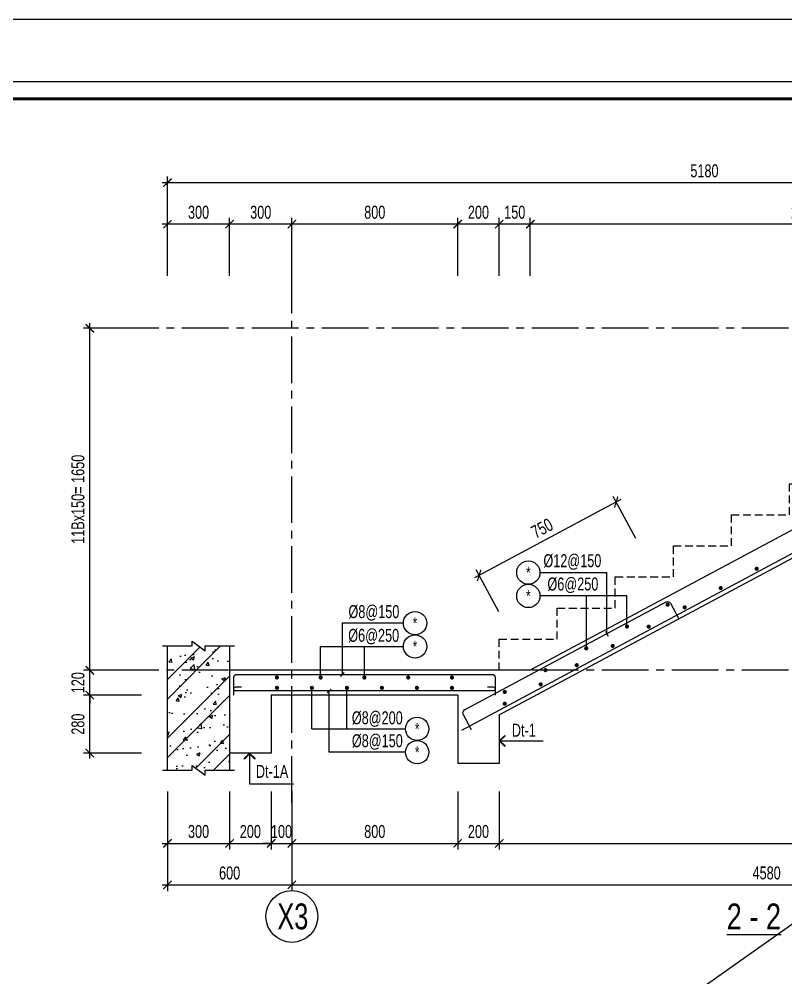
# Model space of a CAD drawing. Header units: millimetres. Extents: x -77370 to 109412, y -14880 to 214694.
# Drawn here: x 26437 to 33832, y 168025 to 177275 of the extents above; entities that cross this region are included whole.
import ezdxf
from ezdxf.enums import TextEntityAlignment as Align

# ---------------------------------------------------------------- set-up
doc = ezdxf.new("R2010")
doc.units = ezdxf.units.MM
doc.header["$LTSCALE"] = 300
doc.header["$MEASUREMENT"] = 0
doc.header["$PDMODE"] = 66
doc.linetypes.add('CENTER2', pattern=[1.125, 0.75, -0.125, 0.125, -0.125])
doc.linetypes.add('HIDDEN', pattern=[0.375, 0.25, -0.125])
doc.layers.get('0').update_dxf_attribs({"linetype": 'CONTINUOUS'})
doc.layers.get('DEFPOINTS').update_dxf_attribs({"linetype": 'CONTINUOUS'})
for name, color, linetype in [('CDC-KHUNGTEN', 7, 'CONTINUOUS'), ('CDC.01.AXIS', 160, 'CENTER2'), ('CDC.02.DIM', 1, 'CONTINUOUS'), ('CDC.03.BORDER', 3, 'CONTINUOUS'), ('CDC.04.HIDDEN', 8, 'HIDDEN'), ('CDC.05.STEEL', 4, 'CONTINUOUS'), ('CDC.06.TEXT', 2, 'CONTINUOUS'), ('CDC.10.HATCH', 251, 'CONTINUOUS'), ('CDC.11.NOTE', 8, 'CONTINUOUS'), ('CDC.14.STEELNUM', 2, 'CONTINUOUS'), ('KCS_SNODE', 6, 'CONTINUOUS')]:
    doc.layers.add(name, color=color, linetype=linetype)
doc.layers.add('KCS_Plotter', color=11, linetype='CONTINUOUS', plot=False)
doc.styles.add('KCS_SMTEXT', font='arial.ttf', dxfattribs={"width": 0.7})
doc.dimstyles.new('KCS_DIM25', dxfattribs={"dimscale": 2, "dimtxt": 62.5, "dimasz": 40, "dimexe": 30, "dimexo": 0, "dimgap": 25, "dimtad": 1, "dimdec": 0, "dimlfac": 0.5, "dimzin": 13, "dimdsep": 46, "dimtxsty": 'KCS_SMTEXT', "dimblk": 'ARCHTICK', "dimcen": 0, "dimdle": 25, "dimclrd": 1, "dimclre": 1, "dimclrt": 2, "dimadec": 0, "dimazin": 0, "dimtfac": 1, "dimtdec": 0, "dimtix": 1, "dimtmove": 2, "dimatfit": 3, "dimfxl": 1, "dimtolj": 1, "dimtzin": 13, "dimarcsym": 0})

# ---------------------------------------------------------------- blocks, each defined once
blk = doc.blocks.new('_ArchTick')
at = {"color": 0, "linetype": 'ByBlock', "const_width": 0.15}
blk.add_lwpolyline([(-0.5, -0.5), (0.5, 0.5)], dxfattribs=at)
blk = doc.blocks.new('*D591')
at = {"layer": 'CDC.02.DIM', "color": 1, "lineweight": -2, "transparency": 16777216}
for p, q in [((28466.9, 169822.3), (28466.9, 169262.3)), ((28866.9, 169822.3), (28866.9, 169262.3)), ((28416.9, 169322.3), (28916.9, 169322.3))]:
    blk.add_line(p, q, dxfattribs=at)
at = {"layer": 'DEFPOINTS', "color": 0, "transparency": 16777216}
for p in [(28466.9, 169822.3), (28866.9, 169822.3), (28866.9, 169322.3)]:
    blk.add_point(p, dxfattribs=at)
at = {"layer": 'CDC.02.DIM', "color": 1, "lineweight": -2, "transparency": 16777216, "xscale": 80, "yscale": 80, "zscale": 80, "rotation": 180}
blk.add_blockref('_ArchTick', (28466.9, 169322.3), dxfattribs=at)
at = {"layer": 'CDC.02.DIM', "color": 1, "lineweight": -2, "transparency": 16777216, "xscale": 80, "yscale": 80, "zscale": 80}
blk.add_blockref('_ArchTick', (28866.9, 169322.3), dxfattribs=at)
at = {"layer": 'CDC.02.DIM', "color": 2, "transparency": 16777216, "insert": (28666.9, 169436.2), "char_height": 125, "attachment_point": 5, "style": 'KCS_SMTEXT'}
blk.add_mtext('\\A1;200', dxfattribs=at)
blk = doc.blocks.new('*D592')
at = {"layer": 'CDC.02.DIM', "color": 1, "lineweight": -2, "transparency": 16777216}
for p, q in [((30666.9, 169822.3), (30666.9, 169262.3)), ((31066.9, 169822.3), (31066.9, 169262.3)), ((30616.9, 169322.3), (31116.9, 169322.3))]:
    blk.add_line(p, q, dxfattribs=at)
at = {"layer": 'DEFPOINTS', "color": 0, "transparency": 16777216}
for p in [(30666.9, 169822.3), (31066.9, 169822.3), (31066.9, 169322.3)]:
    blk.add_point(p, dxfattribs=at)
at = {"layer": 'CDC.02.DIM', "color": 1, "lineweight": -2, "transparency": 16777216, "xscale": 80, "yscale": 80, "zscale": 80, "rotation": 180}
blk.add_blockref('_ArchTick', (30666.9, 169322.3), dxfattribs=at)
at = {"layer": 'CDC.02.DIM', "color": 1, "lineweight": -2, "transparency": 16777216, "xscale": 80, "yscale": 80, "zscale": 80}
blk.add_blockref('_ArchTick', (31066.9, 169322.3), dxfattribs=at)
at = {"layer": 'CDC.02.DIM', "color": 2, "transparency": 16777216, "insert": (30866.9, 169436.2), "char_height": 125, "attachment_point": 5, "style": 'KCS_SMTEXT'}
blk.add_mtext('\\A1;200', dxfattribs=at)
blk = doc.blocks.new('*D593')
at = {"layer": 'CDC.02.DIM', "color": 1, "lineweight": -2, "transparency": 16777216}
for p, q in [((31066.9, 169822.3), (31066.9, 169262.3)), ((37587.6, 169822.3), (37587.6, 169262.3)), ((31016.9, 169322.3), (37637.6, 169322.3))]:
    blk.add_line(p, q, dxfattribs=at)
at = {"layer": 'DEFPOINTS', "color": 0, "transparency": 16777216}
for p in [(31066.9, 169822.3), (37587.6, 169822.3), (37587.6, 169322.3)]:
    blk.add_point(p, dxfattribs=at)
at = {"layer": 'CDC.02.DIM', "color": 1, "lineweight": -2, "transparency": 16777216, "xscale": 80, "yscale": 80, "zscale": 80, "rotation": 180}
blk.add_blockref('_ArchTick', (31066.9, 169322.3), dxfattribs=at)
at = {"layer": 'CDC.02.DIM', "color": 1, "lineweight": -2, "transparency": 16777216, "xscale": 80, "yscale": 80, "zscale": 80}
blk.add_blockref('_ArchTick', (37587.6, 169322.3), dxfattribs=at)
at = {"layer": 'CDC.02.DIM', "color": 2, "transparency": 16777216, "insert": (34327.3, 169436.2), "char_height": 125, "attachment_point": 5, "style": 'KCS_SMTEXT'}
blk.add_mtext('\\A1;3260', dxfattribs=at)
blk = doc.blocks.new('*D594')
at = {"layer": 'CDC.02.DIM', "color": 1, "lineweight": -2, "transparency": 16777216}
for p, q in [((29066.9, 169822.3), (29066.9, 168862.3)), ((38226.9, 169822.3), (38226.9, 168862.3)), ((29016.9, 168922.3), (38276.9, 168922.3))]:
    blk.add_line(p, q, dxfattribs=at)
at = {"layer": 'DEFPOINTS', "color": 0, "transparency": 16777216}
for p in [(29066.9, 169822.3), (38226.9, 169822.3), (38226.9, 168922.3)]:
    blk.add_point(p, dxfattribs=at)
at = {"layer": 'CDC.02.DIM', "color": 1, "lineweight": -2, "transparency": 16777216, "xscale": 80, "yscale": 80, "zscale": 80, "rotation": 180}
blk.add_blockref('_ArchTick', (29066.9, 168922.3), dxfattribs=at)
at = {"layer": 'CDC.02.DIM', "color": 1, "lineweight": -2, "transparency": 16777216, "xscale": 80, "yscale": 80, "zscale": 80}
blk.add_blockref('_ArchTick', (38226.9, 168922.3), dxfattribs=at)
at = {"layer": 'CDC.02.DIM', "color": 2, "transparency": 16777216, "insert": (33646.9, 169036.2), "char_height": 125, "attachment_point": 5, "style": 'KCS_SMTEXT'}
blk.add_mtext('\\A1;4580', dxfattribs=at)
blk = doc.blocks.new('*D596')
at = {"layer": 'CDC.02.DIM', "color": 1, "lineweight": -2, "transparency": 16777216}
for p, q in [((32239.5, 172639.6), (30829.2, 171884.1)), ((32384.3, 172263.4), (32167.1, 172668.9)), ((31062.1, 171555.1), (30844.9, 171960.6))]:
    blk.add_line(p, q, dxfattribs=at)
at = {"layer": 'DEFPOINTS', "color": 0, "transparency": 16777216}
for p in [(32384.3, 172263.4), (30873.2, 171907.7), (31062.1, 171555.1)]:
    blk.add_point(p, dxfattribs=at)
at = {"layer": 'CDC.02.DIM', "color": 1, "lineweight": -2, "transparency": 16777216, "xscale": 80, "yscale": 80, "zscale": 80}
for p, rotation in [((32195.5, 172616), 28.17859010323966), ((30873.2, 171907.7), 208.1785901032396)]:
    blk.add_blockref('_ArchTick', p, dxfattribs=dict(at, rotation=rotation))
at = {"layer": 'CDC.02.DIM', "color": 2, "transparency": 16777216, "insert": (31480.6, 172362.2), "char_height": 125, "attachment_point": 5, "rotation": 28.17859, "style": 'KCS_SMTEXT'}
blk.add_mtext('\\A1;750', dxfattribs=at)
blk = doc.blocks.new('*D597')
at = {"layer": 'CDC.02.DIM', "color": 1, "lineweight": -2, "transparency": 16777216}
for p, q in [((27866.9, 169822.3), (27866.9, 169262.3)), ((28466.9, 169822.3), (28466.9, 169262.3)), ((27816.9, 169322.3), (28516.9, 169322.3))]:
    blk.add_line(p, q, dxfattribs=at)
at = {"layer": 'DEFPOINTS', "color": 0, "transparency": 16777216}
for p in [(27866.9, 169822.3), (28466.9, 169822.3), (28466.9, 169322.3)]:
    blk.add_point(p, dxfattribs=at)
at = {"layer": 'CDC.02.DIM', "color": 1, "lineweight": -2, "transparency": 16777216, "xscale": 80, "yscale": 80, "zscale": 80, "rotation": 180}
blk.add_blockref('_ArchTick', (27866.9, 169322.3), dxfattribs=at)
at = {"layer": 'CDC.02.DIM', "color": 1, "lineweight": -2, "transparency": 16777216, "xscale": 80, "yscale": 80, "zscale": 80}
blk.add_blockref('_ArchTick', (28466.9, 169322.3), dxfattribs=at)
at = {"layer": 'CDC.02.DIM', "color": 2, "transparency": 16777216, "insert": (28166.9, 169436.2), "char_height": 125, "attachment_point": 5, "style": 'KCS_SMTEXT'}
blk.add_mtext('\\A1;300', dxfattribs=at)
blk = doc.blocks.new('*D598')
at = {"layer": 'CDC.02.DIM', "color": 1, "lineweight": -2, "transparency": 16777216}
for p, q in [((27617.8, 174292.7), (27057.8, 174292.7)), ((27117.8, 170942.7), (27117.8, 174342.7)), ((27617.8, 170992.7), (27057.8, 170992.7))]:
    blk.add_line(p, q, dxfattribs=at)
at = {"layer": 'DEFPOINTS', "color": 0, "transparency": 16777216}
for p in [(27117.8, 174292.7), (27617.8, 174292.7), (27617.8, 170992.7)]:
    blk.add_point(p, dxfattribs=at)
at = {"layer": 'CDC.02.DIM', "color": 1, "lineweight": -2, "transparency": 16777216, "xscale": 80, "yscale": 80, "zscale": 80}
for p, rotation in [((27117.8, 174292.7), 90), ((27117.8, 170992.7), 270)]:
    blk.add_blockref('_ArchTick', p, dxfattribs=dict(at, rotation=rotation))
at = {"layer": 'CDC.02.DIM', "color": 2, "transparency": 16777216, "insert": (27004, 172642.7), "char_height": 125, "attachment_point": 5, "rotation": 90, "style": 'KCS_SMTEXT'}
blk.add_mtext('\\A1;11Bx150= 1650', dxfattribs=at)
blk = doc.blocks.new('*D603')
at = {"layer": 'CDC.02.DIM', "color": 1, "lineweight": -2, "transparency": 16777216}
for p, q in [((31066.9, 174797.7), (31066.9, 175357.7)), ((31367.4, 174797.7), (31367.4, 175357.7)), ((31417.4, 175297.7), (31016.9, 175297.7))]:
    blk.add_line(p, q, dxfattribs=at)
at = {"layer": 'DEFPOINTS', "color": 0, "transparency": 16777216}
for p in [(31066.9, 175297.7), (31066.9, 174797.7), (31367.4, 174797.7)]:
    blk.add_point(p, dxfattribs=at)
at = {"layer": 'CDC.02.DIM', "color": 1, "lineweight": -2, "transparency": 16777216, "xscale": 80, "yscale": 80, "zscale": 80, "rotation": 180}
blk.add_blockref('_ArchTick', (31066.9, 175297.7), dxfattribs=at)
at = {"layer": 'CDC.02.DIM', "color": 1, "lineweight": -2, "transparency": 16777216, "xscale": 80, "yscale": 80, "zscale": 80}
blk.add_blockref('_ArchTick', (31367.4, 175297.7), dxfattribs=at)
at = {"layer": 'CDC.02.DIM', "color": 2, "transparency": 16777216, "insert": (31217.2, 175411.6), "char_height": 125, "attachment_point": 5, "style": 'KCS_SMTEXT'}
blk.add_mtext('\\A1;150', dxfattribs=at)
blk = doc.blocks.new('*D604')
at = {"layer": 'CDC.02.DIM', "color": 1, "lineweight": -2, "transparency": 16777216}
for p, q in [((30666.9, 174797.7), (30666.9, 175357.7)), ((31066.9, 174797.7), (31066.9, 175357.7)), ((31116.9, 175297.7), (30616.9, 175297.7))]:
    blk.add_line(p, q, dxfattribs=at)
at = {"layer": 'DEFPOINTS', "color": 0, "transparency": 16777216}
for p in [(30666.9, 175297.7), (30666.9, 174797.7), (31066.9, 174797.7)]:
    blk.add_point(p, dxfattribs=at)
at = {"layer": 'CDC.02.DIM', "color": 1, "lineweight": -2, "transparency": 16777216, "xscale": 80, "yscale": 80, "zscale": 80, "rotation": 180}
blk.add_blockref('_ArchTick', (30666.9, 175297.7), dxfattribs=at)
at = {"layer": 'CDC.02.DIM', "color": 1, "lineweight": -2, "transparency": 16777216, "xscale": 80, "yscale": 80, "zscale": 80}
blk.add_blockref('_ArchTick', (31066.9, 175297.7), dxfattribs=at)
at = {"layer": 'CDC.02.DIM', "color": 2, "transparency": 16777216, "insert": (30866.9, 175411.6), "char_height": 125, "attachment_point": 5, "style": 'KCS_SMTEXT'}
blk.add_mtext('\\A1;200', dxfattribs=at)
blk = doc.blocks.new('*D605')
at = {"layer": 'CDC.02.DIM', "color": 1, "lineweight": -2, "transparency": 16777216}
for p, q in [((28466.9, 174797.7), (28466.9, 175357.7)), ((29066.9, 174797.7), (29066.9, 175357.7)), ((29116.9, 175297.7), (28416.9, 175297.7))]:
    blk.add_line(p, q, dxfattribs=at)
at = {"layer": 'DEFPOINTS', "color": 0, "transparency": 16777216}
for p in [(28466.9, 175297.7), (28466.9, 174797.7), (29066.9, 174797.7)]:
    blk.add_point(p, dxfattribs=at)
at = {"layer": 'CDC.02.DIM', "color": 1, "lineweight": -2, "transparency": 16777216, "xscale": 80, "yscale": 80, "zscale": 80, "rotation": 180}
blk.add_blockref('_ArchTick', (28466.9, 175297.7), dxfattribs=at)
at = {"layer": 'CDC.02.DIM', "color": 1, "lineweight": -2, "transparency": 16777216, "xscale": 80, "yscale": 80, "zscale": 80}
blk.add_blockref('_ArchTick', (29066.9, 175297.7), dxfattribs=at)
at = {"layer": 'CDC.02.DIM', "color": 2, "transparency": 16777216, "insert": (28766.9, 175411.6), "char_height": 125, "attachment_point": 5, "style": 'KCS_SMTEXT'}
blk.add_mtext('\\A1;300', dxfattribs=at)
blk = doc.blocks.new('*D606')
at = {"layer": 'CDC.02.DIM', "color": 1, "lineweight": -2, "transparency": 16777216}
for p, q in [((38276.9, 175697.7), (27816.9, 175697.7)), ((27866.9, 174797.7), (27866.9, 175757.7)), ((38226.9, 174797.7), (38226.9, 175757.7))]:
    blk.add_line(p, q, dxfattribs=at)
at = {"layer": 'DEFPOINTS', "color": 0, "transparency": 16777216}
for p in [(27866.9, 175697.7), (27866.9, 174797.7), (38226.9, 174797.7)]:
    blk.add_point(p, dxfattribs=at)
at = {"layer": 'CDC.02.DIM', "color": 1, "lineweight": -2, "transparency": 16777216, "xscale": 80, "yscale": 80, "zscale": 80, "rotation": 180}
blk.add_blockref('_ArchTick', (27866.9, 175697.7), dxfattribs=at)
at = {"layer": 'CDC.02.DIM', "color": 1, "lineweight": -2, "transparency": 16777216, "xscale": 80, "yscale": 80, "zscale": 80}
blk.add_blockref('_ArchTick', (38226.9, 175697.7), dxfattribs=at)
at = {"layer": 'CDC.02.DIM', "color": 2, "transparency": 16777216, "insert": (33046.9, 175811.6), "char_height": 125, "attachment_point": 5, "style": 'KCS_SMTEXT'}
blk.add_mtext('\\A1;5180', dxfattribs=at)
blk = doc.blocks.new('*D607')
at = {"layer": 'CDC.02.DIM', "color": 1, "lineweight": -2, "transparency": 16777216}
for p, q in [((27866.9, 174797.7), (27866.9, 175357.7)), ((28466.9, 174797.7), (28466.9, 175357.7)), ((28516.9, 175297.7), (27816.9, 175297.7))]:
    blk.add_line(p, q, dxfattribs=at)
at = {"layer": 'DEFPOINTS', "color": 0, "transparency": 16777216}
for p in [(27866.9, 175297.7), (27866.9, 174797.7), (28466.9, 174797.7)]:
    blk.add_point(p, dxfattribs=at)
at = {"layer": 'CDC.02.DIM', "color": 1, "lineweight": -2, "transparency": 16777216, "xscale": 80, "yscale": 80, "zscale": 80, "rotation": 180}
blk.add_blockref('_ArchTick', (27866.9, 175297.7), dxfattribs=at)
at = {"layer": 'CDC.02.DIM', "color": 1, "lineweight": -2, "transparency": 16777216, "xscale": 80, "yscale": 80, "zscale": 80}
blk.add_blockref('_ArchTick', (28466.9, 175297.7), dxfattribs=at)
at = {"layer": 'CDC.02.DIM', "color": 2, "transparency": 16777216, "insert": (28166.9, 175411.6), "char_height": 125, "attachment_point": 5, "style": 'KCS_SMTEXT'}
blk.add_mtext('\\A1;300', dxfattribs=at)
blk = doc.blocks.new('*D609')
at = {"layer": 'CDC.02.DIM', "color": 1, "lineweight": -2, "transparency": 16777216}
for p, q in [((29066.9, 174797.7), (29066.9, 175357.7)), ((30666.9, 174797.7), (30666.9, 175357.7)), ((30716.9, 175297.7), (29016.9, 175297.7))]:
    blk.add_line(p, q, dxfattribs=at)
at = {"layer": 'DEFPOINTS', "color": 0, "transparency": 16777216}
for p in [(29066.9, 175297.7), (29066.9, 174797.7), (30666.9, 174797.7)]:
    blk.add_point(p, dxfattribs=at)
at = {"layer": 'CDC.02.DIM', "color": 1, "lineweight": -2, "transparency": 16777216, "xscale": 80, "yscale": 80, "zscale": 80, "rotation": 180}
blk.add_blockref('_ArchTick', (29066.9, 175297.7), dxfattribs=at)
at = {"layer": 'CDC.02.DIM', "color": 1, "lineweight": -2, "transparency": 16777216, "xscale": 80, "yscale": 80, "zscale": 80}
blk.add_blockref('_ArchTick', (30666.9, 175297.7), dxfattribs=at)
at = {"layer": 'CDC.02.DIM', "color": 2, "transparency": 16777216, "insert": (29866.9, 175411.6), "char_height": 125, "attachment_point": 5, "style": 'KCS_SMTEXT'}
blk.add_mtext('\\A1;800', dxfattribs=at)
blk = doc.blocks.new('*D518')
at = {"layer": 'CDC.02.DIM', "color": 1, "lineweight": -2, "transparency": 16777216}
for p, q in [((29066.9, 169822.3), (29066.9, 169262.3)), ((30666.9, 169822.3), (30666.9, 169262.3)), ((29016.9, 169322.3), (30716.9, 169322.3))]:
    blk.add_line(p, q, dxfattribs=at)
at = {"layer": 'DEFPOINTS', "color": 0, "transparency": 16777216}
for p in [(29066.9, 169822.3), (30666.9, 169822.3), (30666.9, 169322.3)]:
    blk.add_point(p, dxfattribs=at)
at = {"layer": 'CDC.02.DIM', "color": 1, "lineweight": -2, "transparency": 16777216, "xscale": 80, "yscale": 80, "zscale": 80, "rotation": 180}
blk.add_blockref('_ArchTick', (29066.9, 169322.3), dxfattribs=at)
at = {"layer": 'CDC.02.DIM', "color": 1, "lineweight": -2, "transparency": 16777216, "xscale": 80, "yscale": 80, "zscale": 80}
blk.add_blockref('_ArchTick', (30666.9, 169322.3), dxfattribs=at)
at = {"layer": 'CDC.02.DIM', "color": 2, "transparency": 16777216, "insert": (29866.9, 169436.2), "char_height": 125, "attachment_point": 5, "style": 'KCS_SMTEXT'}
blk.add_mtext('\\A1;800', dxfattribs=at)
blk = doc.blocks.new('*D519')
at = {"layer": 'CDC.02.DIM', "color": 1, "lineweight": -2, "transparency": 16777216}
for p, q in [((27866.9, 169822.3), (27866.9, 168862.3)), ((29066.9, 169822.3), (29066.9, 168862.3)), ((27816.9, 168922.3), (29116.9, 168922.3))]:
    blk.add_line(p, q, dxfattribs=at)
at = {"layer": 'DEFPOINTS', "color": 0, "transparency": 16777216}
for p in [(27866.9, 169822.3), (29066.9, 169822.3), (29066.9, 168922.3)]:
    blk.add_point(p, dxfattribs=at)
at = {"layer": 'CDC.02.DIM', "color": 1, "lineweight": -2, "transparency": 16777216, "xscale": 80, "yscale": 80, "zscale": 80, "rotation": 180}
blk.add_blockref('_ArchTick', (27866.9, 168922.3), dxfattribs=at)
at = {"layer": 'CDC.02.DIM', "color": 1, "lineweight": -2, "transparency": 16777216, "xscale": 80, "yscale": 80, "zscale": 80}
blk.add_blockref('_ArchTick', (29066.9, 168922.3), dxfattribs=at)
at = {"layer": 'CDC.02.DIM', "color": 2, "transparency": 16777216, "insert": (28466.9, 169036.2), "char_height": 125, "attachment_point": 5, "style": 'KCS_SMTEXT'}
blk.add_mtext('\\A1;600', dxfattribs=at)
blk = doc.blocks.new('*D523')
at = {"layer": 'CDC.02.DIM', "color": 1, "lineweight": -2, "transparency": 16777216}
for p, q in [((31367.4, 174797.7), (31367.4, 175357.7)), ((36666.9, 174797.7), (36666.9, 175357.7)), ((36716.9, 175297.7), (31317.4, 175297.7))]:
    blk.add_line(p, q, dxfattribs=at)
at = {"layer": 'DEFPOINTS', "color": 0, "transparency": 16777216}
for p in [(31367.4, 175297.7), (31367.4, 174797.7), (36666.9, 174797.7)]:
    blk.add_point(p, dxfattribs=at)
at = {"layer": 'CDC.02.DIM', "color": 1, "lineweight": -2, "transparency": 16777216, "xscale": 80, "yscale": 80, "zscale": 80, "rotation": 180}
blk.add_blockref('_ArchTick', (31367.4, 175297.7), dxfattribs=at)
at = {"layer": 'CDC.02.DIM', "color": 1, "lineweight": -2, "transparency": 16777216, "xscale": 80, "yscale": 80, "zscale": 80}
blk.add_blockref('_ArchTick', (36666.9, 175297.7), dxfattribs=at)
at = {"layer": 'CDC.02.DIM', "color": 2, "transparency": 16777216, "insert": (34017.2, 175411.6), "char_height": 125, "attachment_point": 5, "style": 'KCS_SMTEXT'}
blk.add_mtext('\\A1;2650', dxfattribs=at)
blk = doc.blocks.new('*D524')
at = {"layer": 'CDC.02.DIM', "color": 1, "lineweight": -2, "transparency": 16777216}
for p, q in [((27117.8, 170992.7), (27117.8, 171072.7)), ((27617.8, 170992.7), (27057.8, 170992.7)), ((27117.8, 170752.7), (27117.8, 170992.7)), ((27617.8, 170752.7), (27057.8, 170752.7)), ((27117.8, 170752.7), (27117.8, 170672.7))]:
    blk.add_line(p, q, dxfattribs=at)
at = {"layer": 'DEFPOINTS', "color": 0, "transparency": 16777216}
for p in [(27117.8, 170992.7), (27617.8, 170992.7), (27617.8, 170752.7)]:
    blk.add_point(p, dxfattribs=at)
at = {"layer": 'CDC.02.DIM', "color": 1, "lineweight": -2, "transparency": 16777216, "xscale": 80, "yscale": 80, "zscale": 80}
for p, rotation in [((27117.8, 170992.7), 270), ((27117.8, 170752.7), 90)]:
    blk.add_blockref('_ArchTick', p, dxfattribs=dict(at, rotation=rotation))
at = {"layer": 'CDC.02.DIM', "color": 2, "transparency": 16777216, "insert": (27004, 170872.7), "char_height": 125, "attachment_point": 5, "rotation": 90, "style": 'KCS_SMTEXT'}
blk.add_mtext('\\A1;120', dxfattribs=at)
blk = doc.blocks.new('*D525')
at = {"layer": 'CDC.02.DIM', "color": 1, "lineweight": -2, "transparency": 16777216}
for p, q in [((27117.8, 170142.7), (27117.8, 170802.7)), ((27617.8, 170752.7), (27057.8, 170752.7)), ((27617.8, 170192.7), (27057.8, 170192.7))]:
    blk.add_line(p, q, dxfattribs=at)
at = {"layer": 'DEFPOINTS', "color": 0, "transparency": 16777216}
for p in [(27117.8, 170752.7), (27617.8, 170752.7), (27617.8, 170192.7)]:
    blk.add_point(p, dxfattribs=at)
at = {"layer": 'CDC.02.DIM', "color": 1, "lineweight": -2, "transparency": 16777216, "xscale": 80, "yscale": 80, "zscale": 80}
for p, rotation in [((27117.8, 170752.7), 90), ((27117.8, 170192.7), 270)]:
    blk.add_blockref('_ArchTick', p, dxfattribs=dict(at, rotation=rotation))
at = {"layer": 'CDC.02.DIM', "color": 2, "transparency": 16777216, "insert": (27004, 170472.7), "char_height": 125, "attachment_point": 5, "rotation": 90, "style": 'KCS_SMTEXT'}
blk.add_mtext('\\A1;280', dxfattribs=at)
blk = doc.blocks.new('*D509')
at = {"layer": 'CDC.02.DIM', "color": 1, "lineweight": -2, "transparency": 16777216}
for p, q in [((28866.9, 169822.3), (28866.9, 169262.3)), ((29066.9, 169822.3), (29066.9, 169262.3)), ((28866.9, 169322.3), (28786.9, 169322.3)), ((28866.9, 169322.3), (29066.9, 169322.3)), ((29066.9, 169322.3), (29146.9, 169322.3))]:
    blk.add_line(p, q, dxfattribs=at)
at = {"layer": 'DEFPOINTS', "color": 0, "transparency": 16777216}
for p in [(28866.9, 169822.3), (29066.9, 169822.3), (29066.9, 169322.3)]:
    blk.add_point(p, dxfattribs=at)
at = {"layer": 'CDC.02.DIM', "color": 1, "lineweight": -2, "transparency": 16777216, "xscale": 80, "yscale": 80, "zscale": 80}
blk.add_blockref('_ArchTick', (28866.9, 169322.3), dxfattribs=at)
at = {"layer": 'CDC.02.DIM', "color": 1, "lineweight": -2, "transparency": 16777216, "xscale": 80, "yscale": 80, "zscale": 80, "rotation": 180}
blk.add_blockref('_ArchTick', (29066.9, 169322.3), dxfattribs=at)
at = {"layer": 'CDC.02.DIM', "color": 2, "transparency": 16777216, "insert": (28966.9, 169436.2), "char_height": 125, "attachment_point": 5, "style": 'KCS_SMTEXT'}
blk.add_mtext('\\A1;100', dxfattribs=at)
blk = doc.blocks.new('Khung tên chuẩn')
at = {"layer": 'CDC-KHUNGTEN', "color": 8}
blk.add_lwpolyline([(75096, 1100), (83000, 1100), (83000, 58300), (3000, 58300), (3000, 1100), (75096, 1100)], dxfattribs=at)
at = {"layer": 'CDC-KHUNGTEN', "color": 255, "lineweight": 60}
blk.add_lwpolyline([(74900, 1400), (74900, 58000), (3300, 58000), (3300, 1400), (74900, 1400)], close=True, dxfattribs=at)
at = {"layer": 'DEFPOINTS', "color": 1, "ltscale": 0.2}
blk.add_lwpolyline([(0, 0), (0, 59400), (84100, 59400), (84100, 0), (0, 0)], close=True, dxfattribs=at)

msp = doc.modelspace()

# ---------------------------------------------------------------- hatches: boundary and pattern name
at = {"layer": 'CDC.10.HATCH'}
h = msp.add_hatch(dxfattribs=at)
h.set_pattern_fill('BETONG', color=256, scale=50)
h.set_pattern_definition([(45, (-2412419.23, 1011026.46), (-282.84271, 282.84271), []), (45, (-2412231.73, 1011026.46), (-282.84271, 282.84271), []), (50, (-2412419.23, 1011026.46), (358.63009, -31.376067), [37.5, -412.5]), (355, (-2412419.23, 1011026.46), (-69.375667, 376.096067), [30, -330]), (100.4514, (-2412389.34, 1011023.85), (289.25469, 344.71977), [31.870095, -350.571056]), (46.1842, (-2412419.23, 1011126.46), (533.620524, -82.75951), [56.25, -618.75]), (96.6356, (-2412374.76, 1011119.56), (467.33135, 487.05894), [47.80514, -525.8565]), (351.1842, (-2412419.23, 1011126.46), (467.33097, 487.0593), [45, -495]), (21, (-2412369.23, 1011101.46), (298.453526, -201.309445), [37.5, -412.5]), (326, (-2412369.23, 1011101.46), (121.657666, 362.57502), [30, -330]), (71.4514, (-2412344.36, 1011084.7), (420.111314, 161.26525), [31.870095, -350.571056]), (37.5, (-2412419.23, 1011026.46), (6.0799277, 166.446927), [0, -326, 0, -335, 0, -331.25]), (7.5, (-2412419.23, 1011026.46), (131.534769, 197.205856), [0, -191, 0, -318.5, 0, -126.25]), (327.5, (-2412530.73, 1011026.46), (266.911218, -11.277436), [0, -125, 0, -390, 0, -517.5]), (317.5, (-2412580.73, 1011026.46), (291.593085, 50.052491), [0, -162.5, 0, -259, 0, -367.5])])
h.paths.add_polyline_path([(28104.4, 171227.4), (27866.9, 171227.4), (27866.9, 170028.4), (28104.4, 170028.4), (28104.4, 170075.2), (28229.4, 169981.5), (28229.4, 170028.4), (28466.9, 170028.4), (28466.9, 171227.4), (28229.4, 171227.4), (28229.4, 171180.5), (28104.4, 171274.3)])

# ---------------------------------------------------------------- linework, layer by layer
at = {"layer": 'CDC.01.AXIS', "ltscale": 2}
for p, q in [((29066.9, 169714), (29066.9, 174957.8)), ((38582.3, 174292.7), (27241.2, 174292.7)), ((38582.3, 170992.7), (27241.2, 170992.7))]:
    msp.add_line(p, q, dxfattribs=at)
at = {"layer": 'CDC.02.DIM'}
msp.add_circle((29066.9, 168617.3), 250, dxfattribs=at)
at = {"layer": 'CDC.03.BORDER'}
for p, q in [((31066.9, 170561.6), (37583.6, 174052.7)), ((31363.4, 170992.7), (36666.9, 173833.9)), ((27866.9, 170028.4), (27866.9, 171227.4)), ((28466.9, 171227.4), (28466.9, 170992.7)), ((31363.4, 170992.7), (28466.9, 170992.7)), ((28466.9, 170752.7), (28466.9, 170028.4)), ((30666.9, 170752.7), (28866.9, 170752.7)), ((28866.9, 170752.7), (28866.9, 170192.7)), ((30666.9, 170752.7), (30666.9, 170092.7)), ((31066.9, 170561.6), (31066.9, 170092.7)), ((28866.9, 170192.7), (28466.9, 170192.7)), ((31066.9, 170092.7), (30666.9, 170092.7))]:
    msp.add_line(p, q, dxfattribs=at)
at = {"layer": 'CDC.04.HIDDEN', "linetype": 'ByBlock'}
msp.add_line((28466.9, 170992.7), (28466.9, 170752.7), dxfattribs=at)
at = {"layer": 'CDC.04.HIDDEN'}
msp.add_lwpolyline([(31066.9, 170992.7), (31066.9, 171292.7), (31626.9, 171292.7), (31626.9, 171592.7), (32186.9, 171592.7), (32186.9, 171892.7), (32746.9, 171892.7), (32746.9, 172192.7), (33306.9, 172192.7), (33306.9, 172492.7), (33866.9, 172492.7), (33866.9, 172792.7), (34426.9, 172792.7), (34426.9, 173092.7), (34986.9, 173092.7), (34986.9, 173392.7), (35546.9, 173392.7), (35546.9, 173692.7), (36106.9, 173692.7), (36106.9, 173992.7), (36666.9, 173992.7), (36666.9, 174292.7)], dxfattribs=at)
at = {"layer": 'CDC.05.STEEL'}
msp.add_lwpolyline([(30706.9, 170414.1), (37872.3, 174252.7), (38111.2, 174252.7), (38053.4, 174229.2)], dxfattribs=at)
for points in [[(30801.4, 170419.3), (30721.1, 170569.2, -0.414214), (30733.4, 170609.8), (32678.1, 171651.6, -0.414214), (32718.7, 171639.3), (32798.9, 171489.5)], [(28506.9, 170752.7), (28506.9, 170922.7, -0.414214), (28536.9, 170952.7), (30996.9, 170952.7, -0.414214), (31026.9, 170922.7), (31026.9, 170752.7)], [(30953.5, 170832.7), (31006.9, 170832.7, -1), (31006.9, 170792.7), (28526.9, 170792.7, -1), (28526.9, 170832.7), (28580.4, 170832.7)]]:
    msp.add_lwpolyline(points, format="xyb", dxfattribs=at)
at = {"layer": 'CDC.11.NOTE'}
for p, q in [((31460.6, 171934.8), (32105.8, 171934.8)), ((32105.8, 171345), (32105.8, 171934.8)), ((32299.4, 171709.8), (31460.6, 171709.8)), ((31906.6, 171709.8), (31906.6, 171204.3)), ((32299.4, 171414.7), (32299.4, 171709.8)), ((30142.8, 171447.5), (29553.7, 171447.5)), ((29553.7, 171447.5), (29553.7, 170952.7)), ((29344.8, 171222.5), (30142.8, 171222.5)), ((29344.8, 170922.7), (29344.8, 171222.5)), ((29766.9, 170922.7), (29766.9, 171222.5)), ((29260.4, 170426.8), (29260.4, 170822.7)), ((29427.2, 170201.8), (29427.2, 170792.7)), ((29598.1, 170426.8), (29598.1, 170822.7)), ((29260.4, 170426.8), (30163.1, 170426.8)), ((30163.1, 170201.8), (29427.2, 170201.8))]:
    msp.add_line(p, q, dxfattribs=at)
at = {"layer": 'CDC.11.NOTE', "color": 3}
for p, q in [((32093.9, 171368.4), (32117.7, 171321.6)), ((29572.2, 170971.3), (29535.1, 170934.1)), ((29445.7, 170811.3), (29408.6, 170774.1))]:
    msp.add_line(p, q, dxfattribs=at)
at = {"layer": 'CDC.11.NOTE', "color": 1}
for points in [[(27820, 171227.4), (28104.4, 171227.4), (28104.4, 171274.3), (28229.4, 171180.5), (28229.4, 171227.4), (28513.8, 171227.4)], [(27820, 170028.4), (28104.4, 170028.4), (28104.4, 170075.2), (28229.4, 169981.5), (28229.4, 170028.4), (28513.8, 170028.4)]]:
    msp.add_lwpolyline(points, dxfattribs=at)
at = {"layer": 'CDC.11.NOTE'}
for points in [[(31066.9, 170311.5), (31120, 170364.5), (31123.5, 170361), (31071.9, 170311.5), (31123.5, 170262), (31120, 170258.5), (31066.9, 170311.5), (31491.6, 170311.5)], [(28659.4, 170192.7), (28712.5, 170139.7), (28708.9, 170136.1), (28659.4, 170187.7), (28609.9, 170136.1), (28606.4, 170139.7), (28659.4, 170192.7), (28659.4, 169897.4), (29082.6, 169897.4)]]:
    msp.add_lwpolyline(points, dxfattribs=at)
at = {"layer": 'CDC.14.STEELNUM', "color": 8}
for centre in [(31348.1, 171934.8), (31348.1, 171709.8), (30255.3, 171447.5), (30255.3, 171222.5), (30275.6, 170426.8), (30275.6, 170201.8)]:
    msp.add_circle(centre, 112.5, dxfattribs=at)
at = {"layer": 'KCS_Plotter'}
msp.add_line((0, 144605.5), (46255, 177275.5), dxfattribs=at)
at = {"layer": 'KCS_SNODE', "const_width": 20}
for points in [[(33541.1, 171973.2, -1), (33560.9, 171970.4, -1)], [(33194, 171787.2, -1), (33213.8, 171784.4, -1)], [(32682.3, 171626.6, -1), (32702.1, 171623.7, -1)], [(32846.8, 171601.3, -1), (32866.6, 171598.4, -1)], [(32289.5, 171416.1, -1), (32309.3, 171413.3, -1)], [(32499.6, 171415.3, -1), (32519.4, 171412.4, -1)], [(32152.5, 171229.3, -1), (32172.3, 171226.4, -1)], [(31896.7, 171205.7, -1), (31916.5, 171202.8, -1)], [(31805.3, 171043.3, -1), (31825.1, 171040.5, -1)], [(31503.8, 170995.2, -1), (31523.6, 170992.4, -1)], [(28912.9, 170924.1, -1), (28932.6, 170921.3, -1)], [(29354.7, 170924.1, 1), (29334.9, 170921.3, 1)], [(29776.8, 170924.1, 1), (29757, 170921.3, 1)], [(30198.9, 170924.1, 1), (30179.1, 170921.3, 1)], [(30621, 170924.1, 1), (30601.2, 170921.3, 1)], [(31458.1, 170857.3, -1), (31477.9, 170854.5, -1)], [(28912.9, 170824.1, -1), (28932.6, 170821.3, -1)], [(29250.5, 170824.1, -1), (29270.3, 170821.3, -1)], [(29588.2, 170824.1, -1), (29608, 170821.3, -1)], [(29925.9, 170824.1, -1), (29945.7, 170821.3, -1)], [(30263.5, 170824.1, -1), (30283.3, 170821.3, -1)], [(30621, 170824.1, 1), (30601.2, 170821.3, 1)], [(31111, 170784.8, -1), (31130.8, 170781.9, -1)], [(31111, 170671.3, -1), (31130.8, 170668.5, -1)]]:
    msp.add_lwpolyline(points, format="xyb", close=True, dxfattribs=at)

# ---------------------------------------------------------------- block references
at = {"xscale": 0.5500000002648449, "yscale": 0.5500000002648449, "zscale": 0.5500000002648449}
msp.add_blockref('Khung tên chuẩn', (0, 144605.5), dxfattribs=at)

# ---------------------------------------------------------------- texts
at = {"layer": 'CDC.02.DIM', "color": 4, "style": 'KCS_SMTEXT', "width": 0.7}
msp.add_text('X3', height=250, dxfattribs=at).set_placement((29076.4, 168617.3), align=Align.MIDDLE)
at = {"layer": 'CDC.06.TEXT', "color": 2, "linetype": 'ByBlock', "style": 'KCS_SMTEXT', "width": 0.7}
for s, p in [('%%C12@150', (31773, 172040.8)), ('%%C6@250', (31778, 171815.8)), ('%%C8@150', (29858.5, 171549.3)), ('%%C6@250', (29856.5, 171320.5)), ('%%C8@200', (29891, 170524.8)), ('%%C8@150', (29891.5, 170303.6))]:
    msp.add_text(s, height=125, dxfattribs=at).set_placement(p, align=Align.MIDDLE)
at = {"layer": 'CDC.06.TEXT', "color": 7, "linetype": 'ByBlock', "style": 'KCS_SMTEXT', "width": 0.7}
for s, p in [('Dt-1', (31304.7, 170413.7)), ('Dt-1A', (28876.6, 170015.9))]:
    msp.add_text(s, height=125, dxfattribs=at).set_placement(p, align=Align.MIDDLE)
at = {"layer": 'CDC.06.TEXT', "color": 4, "style": 'KCS_SMTEXT', "width": 0.75}
msp.add_text('%%U2 - 2', height=250, dxfattribs=at).set_placement((33523.6, 168618.8), align=Align.MIDDLE)
at = {"layer": 'CDC.14.STEELNUM', "style": 'KCS_SMTEXT', "width": 0.7}
for p in [(31348.1, 171934.8), (31348.1, 171709.8), (30255.3, 171447.5), (30255.3, 171222.5), (30275.6, 170426.8), (30275.6, 170201.8)]:
    msp.add_text('*', height=112.5, dxfattribs=at).set_placement(p, align=Align.MIDDLE)

# ---------------------------------------------------------------- dimensions: what is measured, and where the dimension line sits
at = {"layer": 'CDC.02.DIM'}
for base, p1, p2, picture, middle in [((27866.9, 175697.7), (38226.9, 174797.7), (27866.9, 174797.7), '*D606', (33046.9, 175811.6)), ((27866.9, 175297.7), (28466.9, 174797.7), (27866.9, 174797.7), '*D607', (28166.9, 175411.6)), ((28466.9, 175297.7), (29066.9, 174797.7), (28466.9, 174797.7), '*D605', (28766.9, 175411.6)), ((29066.9, 175297.7), (30666.9, 174797.7), (29066.9, 174797.7), '*D609', (29866.9, 175411.6)), ((30666.9, 175297.7), (31066.9, 174797.7), (30666.9, 174797.7), '*D604', (30866.9, 175411.6)), ((31066.9, 175297.7), (31367.4, 174797.7), (31066.9, 174797.7), '*D603', (31217.2, 175411.6)), ((31367.4, 175297.7), (36666.9, 174797.7), (31367.4, 174797.7), '*D523', (34017.2, 175411.6))]:
    dim = msp.add_linear_dim(base=base, p1=p1, p2=p2, dimstyle='KCS_DIM25', dxfattribs=at)
    dim.commit()
    dim.dimension.update_dxf_attribs({"geometry": picture, "text_midpoint": middle})
dim = msp.add_linear_dim(base=(27117.8, 174292.7), p1=(27617.8, 170992.7), p2=(27617.8, 174292.7), angle=270, text='11Bx150= <>', dimstyle='KCS_DIM25', dxfattribs=at)
dim.commit()
dim.dimension.update_dxf_attribs({"geometry": '*D598', "text_midpoint": (27004, 172642.7)})
for base, p1, p2, angle, picture, middle in [((30873.2, 171907.7), (32384.3, 172263.4), (31062.1, 171555.1), 208.17859, '*D596', (31480.6, 172362.2)), ((27117.8, 170992.7), (27617.8, 170752.7), (27617.8, 170992.7), 270, '*D524', (27004, 170872.7)), ((27117.8, 170752.7), (27617.8, 170192.7), (27617.8, 170752.7), 270, '*D525', (27004, 170472.7)), ((28466.9, 169322.3), (27866.9, 169822.3), (28466.9, 169822.3), 180, '*D597', (28166.9, 169436.2)), ((29066.9, 168922.3), (27866.9, 169822.3), (29066.9, 169822.3), 180, '*D519', (28466.9, 169036.2)), ((28866.9, 169322.3), (28466.9, 169822.3), (28866.9, 169822.3), 180, '*D591', (28666.9, 169436.2)), ((29066.9, 169322.3), (28866.9, 169822.3), (29066.9, 169822.3), 180, '*D509', (28966.9, 169436.2)), ((38226.9, 168922.3), (29066.9, 169822.3), (38226.9, 169822.3), 180, '*D594', (33646.9, 169036.2)), ((30666.9, 169322.3), (29066.9, 169822.3), (30666.9, 169822.3), 180, '*D518', (29866.9, 169436.2)), ((31066.9, 169322.3), (30666.9, 169822.3), (31066.9, 169822.3), 180, '*D592', (30866.9, 169436.2)), ((37587.6, 169322.3), (31066.9, 169822.3), (37587.6, 169822.3), 180, '*D593', (34327.3, 169436.2))]:
    dim = msp.add_linear_dim(base=base, p1=p1, p2=p2, angle=angle, dimstyle='KCS_DIM25', dxfattribs=at)
    dim.commit()
    dim.dimension.update_dxf_attribs({"geometry": picture, "text_midpoint": middle})

doc.saveas('drawing.dxf')
